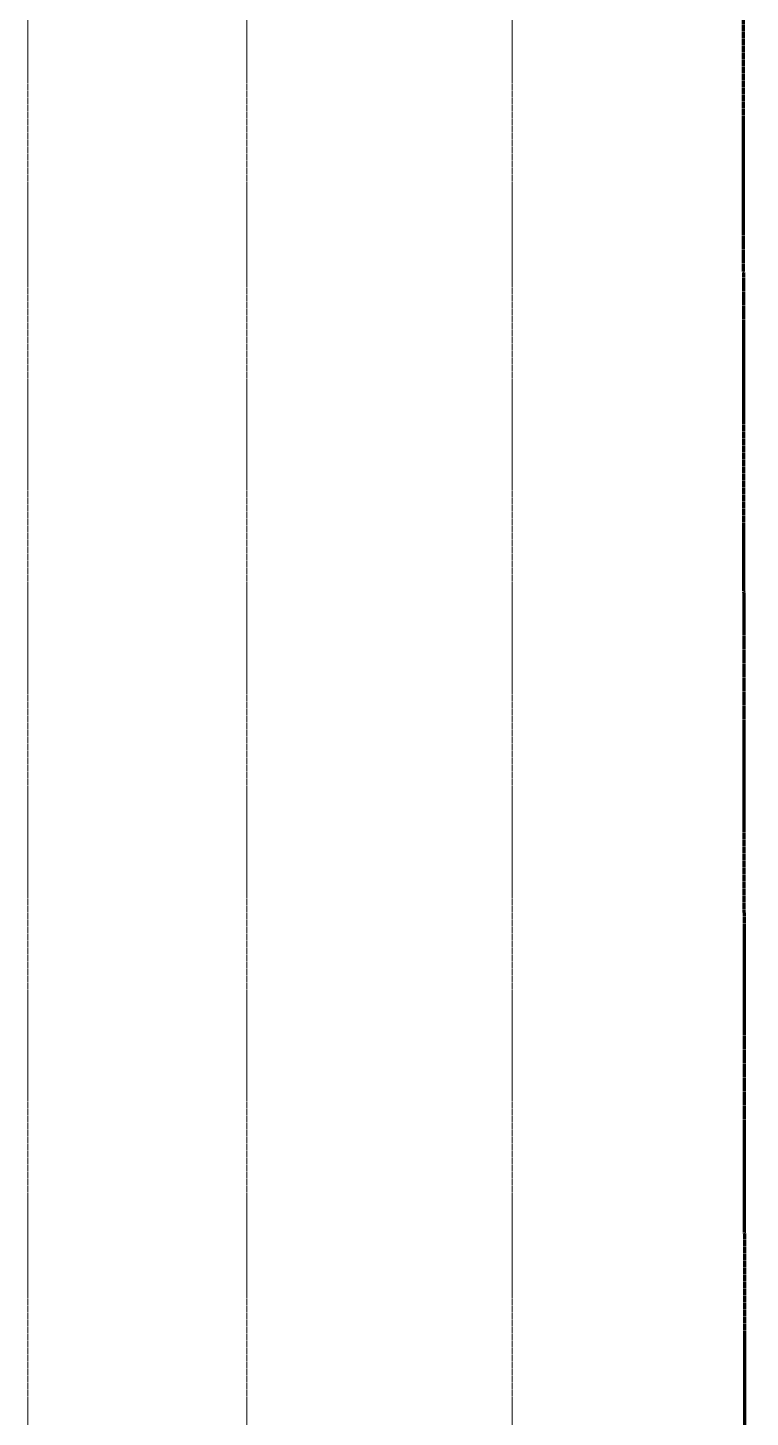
# Model space of a CAD drawing. Header units: inches. Extents: x -4830 to -235, y 9551 to 12852.
# Drawn here: x -4244.8 to -3987, y 11706.8 to 12203.1 of the extents above; entities that cross this region are included whole.
import ezdxf

# ---------------------------------------------------------------- set-up
doc = ezdxf.new("R2010")
doc.units = ezdxf.units.IN
doc.header["$MEASUREMENT"] = 0
doc.linetypes.add('Aligning Line 1_8_', pattern=[0.25, 0.125, -0.125])
doc.linetypes.add('Double Dash 3_8_', pattern=[1, 0.375, -0.125, 0.125, -0.125, 0.125, -0.125])
for name, color, linetype, lineweight in [('0-1', 7, 'Continuous', 5), ('C-PROP-LINE', 91, 'Double Dash 3_8_', 70), ('G-ANNO-SYMB', 111, 'Aligning Line 1_8_', 9), ('G-ANNO-SYMB-1', 147, 'Aligning Line 1_8_', 9)]:
    doc.layers.add(name, color=color, linetype=linetype, lineweight=lineweight)

# ---------------------------------------------------------------- blocks, each defined once
blk = doc.blocks.new('CTR - 1st Phase - Common Walls_rvt-1-FLOOR PLAN - 3RD FLOOR')
at = {"layer": 'G-ANNO-SYMB-1'}
for p, q in [((-4244.79, 9706.24), (-4244.79, 12461.73)), ((-4166.61, 9706.24), (-4166.61, 12428.12))]:
    blk.add_line(p, q, dxfattribs=at)
blk = doc.blocks.new('Family - ___-1878357-FLOOR PLAN - 3RD FLOOR')
at = {"layer": 'C-PROP-LINE'}
blk.add_line((-3989.61, 12268.69), (-3987.01, 9767.34), dxfattribs=at)

msp = doc.modelspace()

# ---------------------------------------------------------------- linework, layer by layer
at = {"layer": 'G-ANNO-SYMB'}
msp.add_line((-4071.96, 9706.24), (-4071.96, 12461.73), dxfattribs=at)

# ---------------------------------------------------------------- block references
at = {"layer": '0-1'}
msp.add_blockref('CTR - 1st Phase - Common Walls_rvt-1-FLOOR PLAN - 3RD FLOOR', (0, 0), dxfattribs=at)
at = {"layer": 'C-PROP-LINE'}
msp.add_blockref('Family - ___-1878357-FLOOR PLAN - 3RD FLOOR', (0, 0), dxfattribs=at)

doc.saveas('drawing.dxf')
